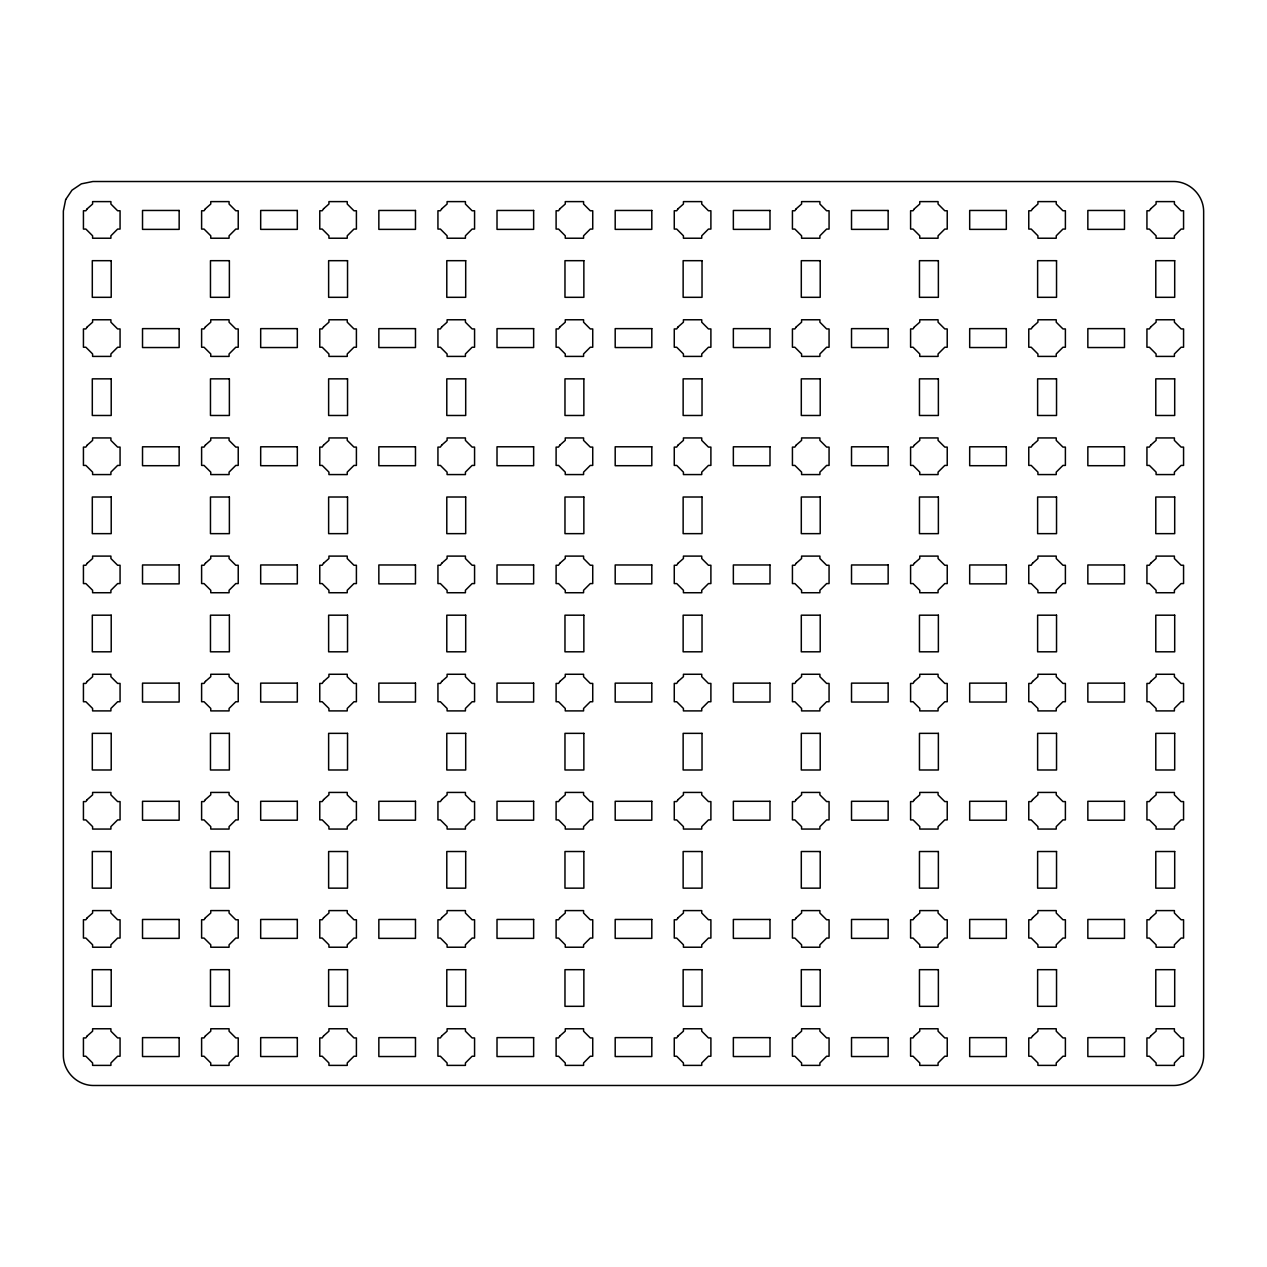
<?xml version="1.0" encoding="UTF-8"?>
<svg xmlns="http://www.w3.org/2000/svg" width="1267" height="1267" viewBox="0 0 1267 1267"><rect width="100%" height="100%" fill="white"/><g stroke="black" fill="none" stroke-linecap="round" stroke-linejoin="round"><path stroke-width="1.5" d="M65.678 199.553L63.35 211.051L63.35 1055.949C63.667 1071.834 77.002 1085.17 92.887 1085.486L1174.113 1085.486C1189.998 1085.17 1203.333 1071.834 1203.65 1055.949L1203.65 211.051C1203.333 195.166 1189.998 181.83 1174.113 181.514L92.887 181.514L81.389 183.842L71.997 190.177L65.678 199.553M87.233 208.77L85.887 210.765L83.432 210.765L83.432 229.074L85.887 229.074L92.602 235.789L92.602 238.228L110.91 238.228L110.91 235.789L117.625 229.074L120.064 229.074L120.064 210.765L117.625 210.765L110.91 204.05L110.91 201.611L92.602 201.611L92.602 204.05L87.233 208.77M87.233 326.934L85.887 328.929L83.432 328.929L83.432 347.237L85.887 347.237L92.602 353.952L92.602 356.407L110.91 356.407L110.91 353.952L117.625 347.237L120.064 347.237L120.064 328.929L117.625 328.929L110.91 322.214L110.91 319.775L92.602 319.775L92.602 322.214L87.233 326.934M205.397 208.77L204.05 210.765L201.611 210.765L201.611 229.074L204.05 229.074L210.765 235.789L210.765 238.228L229.074 238.228L229.074 235.789L235.789 229.074L238.228 229.074L238.228 210.765L235.789 210.765L229.074 204.05L229.074 201.611L210.765 201.611L210.765 204.05L205.397 208.77M87.233 445.097L85.887 447.093L83.432 447.093L83.432 465.417L85.887 465.417L92.602 472.116L92.602 474.571L110.91 474.571L110.91 472.116L117.625 465.417L120.064 465.417L120.064 447.093L117.625 447.093L110.91 440.393L110.91 437.939L92.602 437.939L92.602 440.393L87.233 445.097M205.397 326.934L204.05 328.929L201.611 328.929L201.611 347.237L204.05 347.237L210.765 353.952L210.765 356.407L229.074 356.407L229.074 353.952L235.789 347.237L238.228 347.237L238.228 328.929L235.789 328.929L229.074 322.214L229.074 319.775L210.765 319.775L210.765 322.214L205.397 326.934M323.56 208.77L322.214 210.765L319.775 210.765L319.775 229.074L322.214 229.074L328.929 235.789L328.929 238.228L347.237 238.228L347.237 235.789L353.952 229.074L356.407 229.074L356.407 210.765L353.952 210.765L347.237 204.05L347.237 201.611L328.929 201.611L328.929 204.05L323.56 208.77M87.233 563.261L85.887 565.256L83.432 565.256L83.432 583.58L85.887 583.58L92.602 590.279L92.602 592.734L110.91 592.734L110.91 590.279L117.625 583.58L120.064 583.58L120.064 565.256L117.625 565.256L110.91 558.557L110.91 556.102L92.602 556.102L92.602 558.557L87.233 563.261M205.397 445.097L204.05 447.093L201.611 447.093L201.611 465.417L204.05 465.417L210.765 472.116L210.765 474.571L229.074 474.571L229.074 472.116L235.789 465.417L238.228 465.417L238.228 447.093L235.789 447.093L229.074 440.393L229.074 437.939L210.765 437.939L210.765 440.393L205.397 445.097M323.56 326.934L322.214 328.929L319.775 328.929L319.775 347.237L322.214 347.237L328.929 353.952L328.929 356.407L347.237 356.407L347.237 353.952L353.952 347.237L356.407 347.237L356.407 328.929L353.952 328.929L347.237 322.214L347.237 319.775L328.929 319.775L328.929 322.214L323.56 326.934M87.233 681.424L85.887 683.42L83.432 683.42L83.432 701.744L85.887 701.744L92.602 708.443L92.602 710.898L110.91 710.898L110.91 708.443L117.625 701.744L120.064 701.744L120.064 683.42L117.625 683.42L110.91 676.721L110.91 674.266L92.602 674.266L92.602 676.721L87.233 681.424M441.724 208.77L440.393 210.765L437.939 210.765L437.939 229.074L440.393 229.074L447.093 235.789L447.093 238.228L465.417 238.228L465.417 235.789L472.116 229.074L474.571 229.074L474.571 210.765L472.116 210.765L465.417 204.05L465.417 201.611L447.093 201.611L447.093 204.05L441.724 208.77M205.397 563.261L204.05 565.256L201.611 565.256L201.611 583.58L204.05 583.58L210.765 590.279L210.765 592.734L229.074 592.734L229.074 590.279L235.789 583.58L238.228 583.58L238.228 565.256L235.789 565.256L229.074 558.557L229.074 556.102L210.765 556.102L210.765 558.557L205.397 563.261M323.56 445.097L322.214 447.093L319.775 447.093L319.775 465.417L322.214 465.417L328.929 472.116L328.929 474.571L347.237 474.571L347.237 472.116L353.952 465.417L356.407 465.417L356.407 447.093L353.952 447.093L347.237 440.393L347.237 437.939L328.929 437.939L328.929 440.393L323.56 445.097M87.233 799.604L85.887 801.583L83.432 801.583L83.432 819.907L85.887 819.907L92.602 826.607L92.602 829.061L110.91 829.061L110.91 826.607L117.625 819.907L120.064 819.907L120.064 801.583L117.625 801.583L110.91 794.884L110.91 792.429L92.602 792.429L92.602 794.884L87.233 799.604M441.724 326.934L440.393 328.929L437.939 328.929L437.939 347.237L440.393 347.237L447.093 353.952L447.093 356.407L465.417 356.407L465.417 353.952L472.116 347.237L474.571 347.237L474.571 328.929L472.116 328.929L465.417 322.214L465.417 319.775L447.093 319.775L447.093 322.214L441.724 326.934M205.397 681.424L204.05 683.42L201.611 683.42L201.611 701.744L204.05 701.744L210.765 708.443L210.765 710.898L229.074 710.898L229.074 708.443L235.789 701.744L238.228 701.744L238.228 683.42L235.789 683.42L229.074 676.721L229.074 674.266L210.765 674.266L210.765 676.721L205.397 681.424M559.887 208.77L558.557 210.765L556.102 210.765L556.102 229.074L558.557 229.074L565.256 235.789L565.256 238.228L583.58 238.228L583.58 235.789L590.279 229.074L592.734 229.074L592.734 210.765L590.279 210.765L583.58 204.05L583.58 201.611L565.256 201.611L565.256 204.05L559.887 208.77M323.56 563.261L322.214 565.256L319.775 565.256L319.775 583.58L322.214 583.58L328.929 590.279L328.929 592.734L347.237 592.734L347.237 590.279L353.952 583.58L356.407 583.58L356.407 565.256L353.952 565.256L347.237 558.557L347.237 556.102L328.929 556.102L328.929 558.557L323.56 563.261M87.233 917.767L85.887 919.763L83.432 919.763L83.432 938.071L85.887 938.071L92.602 944.786L92.602 947.225L110.91 947.225L110.91 944.786L117.625 938.071L120.064 938.071L120.064 919.763L117.625 919.763L110.91 913.048L110.91 910.593L92.602 910.593L92.602 913.048L87.233 917.767M441.724 445.097L440.393 447.093L437.939 447.093L437.939 465.417L440.393 465.417L447.093 472.116L447.093 474.571L465.417 474.571L465.417 472.116L472.116 465.417L474.571 465.417L474.571 447.093L472.116 447.093L465.417 440.393L465.417 437.939L447.093 437.939L447.093 440.393L441.724 445.097M205.397 799.604L204.05 801.583L201.611 801.583L201.611 819.907L204.05 819.907L210.765 826.607L210.765 829.061L229.074 829.061L229.074 826.607L235.789 819.907L238.228 819.907L238.228 801.583L235.789 801.583L229.074 794.884L229.074 792.429L210.765 792.429L210.765 794.884L205.397 799.604M559.887 326.934L558.557 328.929L556.102 328.929L556.102 347.237L558.557 347.237L565.256 353.952L565.256 356.407L583.58 356.407L583.58 353.952L590.279 347.237L592.734 347.237L592.734 328.929L590.279 328.929L583.58 322.214L583.58 319.775L565.256 319.775L565.256 322.214L559.887 326.934M323.56 681.424L322.214 683.42L319.775 683.42L319.775 701.744L322.214 701.744L328.929 708.443L328.929 710.898L347.237 710.898L347.237 708.443L353.952 701.744L356.407 701.744L356.407 683.42L353.952 683.42L347.237 676.721L347.237 674.266L328.929 674.266L328.929 676.721L323.56 681.424M87.233 1035.931L85.887 1037.926L83.432 1037.926L83.432 1056.235L85.887 1056.235L92.602 1062.95L92.602 1065.389L110.91 1065.389L110.91 1062.95L117.625 1056.235L120.064 1056.235L120.064 1037.926L117.625 1037.926L110.91 1031.211L110.91 1028.772L92.602 1028.772L92.602 1031.211L87.233 1035.931M678.051 208.77L676.721 210.765L674.266 210.765L674.266 229.074L676.721 229.074L683.42 235.789L683.42 238.228L701.744 238.228L701.744 235.789L708.443 229.074L710.898 229.074L710.898 210.765L708.443 210.765L701.744 204.05L701.744 201.611L683.42 201.611L683.42 204.05L678.051 208.77M441.724 563.261L440.393 565.256L437.939 565.256L437.939 583.58L440.393 583.58L447.093 590.279L447.093 592.734L465.417 592.734L465.417 590.279L472.116 583.58L474.571 583.58L474.571 565.256L472.116 565.256L465.417 558.557L465.417 556.102L447.093 556.102L447.093 558.557L441.724 563.261M205.397 917.767L204.05 919.763L201.611 919.763L201.611 938.071L204.05 938.071L210.765 944.786L210.765 947.225L229.074 947.225L229.074 944.786L235.789 938.071L238.228 938.071L238.228 919.763L235.789 919.763L229.074 913.048L229.074 910.593L210.765 910.593L210.765 913.048L205.397 917.767M559.887 445.097L558.557 447.093L556.102 447.093L556.102 465.417L558.557 465.417L565.256 472.116L565.256 474.571L583.58 474.571L583.58 472.116L590.279 465.417L592.734 465.417L592.734 447.093L590.279 447.093L583.58 440.393L583.58 437.939L565.256 437.939L565.256 440.393L559.887 445.097M323.56 799.604L322.214 801.583L319.775 801.583L319.775 819.907L322.214 819.907L328.929 826.607L328.929 829.061L347.237 829.061L347.237 826.607L353.952 819.907L356.407 819.907L356.407 801.583L353.952 801.583L347.237 794.884L347.237 792.429L328.929 792.429L328.929 794.884L323.56 799.604M678.051 326.934L676.721 328.929L674.266 328.929L674.266 347.237L676.721 347.237L683.42 353.952L683.42 356.407L701.744 356.407L701.744 353.952L708.443 347.237L710.898 347.237L710.898 328.929L708.443 328.929L701.744 322.214L701.744 319.775L683.42 319.775L683.42 322.214L678.051 326.934M441.724 681.424L440.393 683.42L437.939 683.42L437.939 701.744L440.393 701.744L447.093 708.443L447.093 710.898L465.417 710.898L465.417 708.443L472.116 701.744L474.571 701.744L474.571 683.42L472.116 683.42L465.417 676.721L465.417 674.266L447.093 674.266L447.093 676.721L441.724 681.424M205.397 1035.931L204.05 1037.926L201.611 1037.926L201.611 1056.235L204.05 1056.235L210.765 1062.95L210.765 1065.389L229.074 1065.389L229.074 1062.95L235.789 1056.235L238.228 1056.235L238.228 1037.926L235.789 1037.926L229.074 1031.211L229.074 1028.772L210.765 1028.772L210.765 1031.211L205.397 1035.931M796.214 208.77L794.884 210.765L792.429 210.765L792.429 229.074L794.884 229.074L801.583 235.789L801.583 238.228L819.907 238.228L819.907 235.789L826.607 229.074L829.061 229.074L829.061 210.765L826.607 210.765L819.907 204.05L819.907 201.611L801.583 201.611L801.583 204.05L796.214 208.77M559.887 563.261L558.557 565.256L556.102 565.256L556.102 583.58L558.557 583.58L565.256 590.279L565.256 592.734L583.58 592.734L583.58 590.279L590.279 583.58L592.734 583.58L592.734 565.256L590.279 565.256L583.58 558.557L583.58 556.102L565.256 556.102L565.256 558.557L559.887 563.261M323.56 917.767L322.214 919.763L319.775 919.763L319.775 938.071L322.214 938.071L328.929 944.786L328.929 947.225L347.237 947.225L347.237 944.786L353.952 938.071L356.407 938.071L356.407 919.763L353.952 919.763L347.237 913.048L347.237 910.593L328.929 910.593L328.929 913.048L323.56 917.767M678.051 445.097L676.721 447.093L674.266 447.093L674.266 465.417L676.721 465.417L683.42 472.116L683.42 474.571L701.744 474.571L701.744 472.116L708.443 465.417L710.898 465.417L710.898 447.093L708.443 447.093L701.744 440.393L701.744 437.939L683.42 437.939L683.42 440.393L678.051 445.097M441.724 799.604L440.393 801.583L437.939 801.583L437.939 819.907L440.393 819.907L447.093 826.607L447.093 829.061L465.417 829.061L465.417 826.607L472.116 819.907L474.571 819.907L474.571 801.583L472.116 801.583L465.417 794.884L465.417 792.429L447.093 792.429L447.093 794.884L441.724 799.604M796.214 326.934L794.884 328.929L792.429 328.929L792.429 347.237L794.884 347.237L801.583 353.952L801.583 356.407L819.907 356.407L819.907 353.952L826.607 347.237L829.061 347.237L829.061 328.929L826.607 328.929L819.907 322.214L819.907 319.775L801.583 319.775L801.583 322.214L796.214 326.934M559.887 681.424L558.557 683.42L556.102 683.42L556.102 701.744L558.557 701.744L565.256 708.443L565.256 710.898L583.58 710.898L583.58 708.443L590.279 701.744L592.734 701.744L592.734 683.42L590.279 683.42L583.58 676.721L583.58 674.266L565.256 674.266L565.256 676.721L559.887 681.424M323.56 1035.931L322.214 1037.926L319.775 1037.926L319.775 1056.235L322.214 1056.235L328.929 1062.95L328.929 1065.389L347.237 1065.389L347.237 1062.95L353.952 1056.235L356.407 1056.235L356.407 1037.926L353.952 1037.926L347.237 1031.211L347.237 1028.772L328.929 1028.772L328.929 1031.211L323.56 1035.931M914.378 208.77L913.048 210.765L910.593 210.765L910.593 229.074L913.048 229.074L919.763 235.789L919.763 238.228L938.071 238.228L938.071 235.789L944.786 229.074L947.225 229.074L947.225 210.765L944.786 210.765L938.071 204.05L938.071 201.611L919.763 201.611L919.763 204.05L914.378 208.77M678.051 563.261L676.721 565.256L674.266 565.256L674.266 583.58L676.721 583.58L683.42 590.279L683.42 592.734L701.744 592.734L701.744 590.279L708.443 583.58L710.898 583.58L710.898 565.256L708.443 565.256L701.744 558.557L701.744 556.102L683.42 556.102L683.42 558.557L678.051 563.261M441.724 917.767L440.393 919.763L437.939 919.763L437.939 938.071L440.393 938.071L447.093 944.786L447.093 947.225L465.417 947.225L465.417 944.786L472.116 938.071L474.571 938.071L474.571 919.763L472.116 919.763L465.417 913.048L465.417 910.593L447.093 910.593L447.093 913.048L441.724 917.767M796.214 445.097L794.884 447.093L792.429 447.093L792.429 465.417L794.884 465.417L801.583 472.116L801.583 474.571L819.907 474.571L819.907 472.116L826.607 465.417L829.061 465.417L829.061 447.093L826.607 447.093L819.907 440.393L819.907 437.939L801.583 437.939L801.583 440.393L796.214 445.097M559.887 799.604L558.557 801.583L556.102 801.583L556.102 819.907L558.557 819.907L565.256 826.607L565.256 829.061L583.58 829.061L583.58 826.607L590.279 819.907L592.734 819.907L592.734 801.583L590.279 801.583L583.58 794.884L583.58 792.429L565.256 792.429L565.256 794.884L559.887 799.604M914.378 326.934L913.048 328.929L910.593 328.929L910.593 347.237L913.048 347.237L919.763 353.952L919.763 356.407L938.071 356.407L938.071 353.952L944.786 347.237L947.225 347.237L947.225 328.929L944.786 328.929L938.071 322.214L938.071 319.775L919.763 319.775L919.763 322.214L914.378 326.934M678.051 681.424L676.721 683.42L674.266 683.42L674.266 701.744L676.721 701.744L683.42 708.443L683.42 710.898L701.744 710.898L701.744 708.443L708.443 701.744L710.898 701.744L710.898 683.42L708.443 683.42L701.744 676.721L701.744 674.266L683.42 674.266L683.42 676.721L678.051 681.424M441.724 1035.931L440.393 1037.926L437.939 1037.926L437.939 1056.235L440.393 1056.235L447.093 1062.95L447.093 1065.389L465.417 1065.389L465.417 1062.95L472.116 1056.235L474.571 1056.235L474.571 1037.926L472.116 1037.926L465.417 1031.211L465.417 1028.772L447.093 1028.772L447.093 1031.211L441.724 1035.931M1032.557 208.77L1031.211 210.765L1028.772 210.765L1028.772 229.074L1031.211 229.074L1037.926 235.789L1037.926 238.228L1056.235 238.228L1056.235 235.789L1062.95 229.074L1065.389 229.074L1065.389 210.765L1062.95 210.765L1056.235 204.05L1056.235 201.611L1037.926 201.611L1037.926 204.05L1032.557 208.77M796.214 563.261L794.884 565.256L792.429 565.256L792.429 583.58L794.884 583.58L801.583 590.279L801.583 592.734L819.907 592.734L819.907 590.279L826.607 583.58L829.061 583.58L829.061 565.256L826.607 565.256L819.907 558.557L819.907 556.102L801.583 556.102L801.583 558.557L796.214 563.261M559.887 917.767L558.557 919.763L556.102 919.763L556.102 938.071L558.557 938.071L565.256 944.786L565.256 947.225L583.58 947.225L583.58 944.786L590.279 938.071L592.734 938.071L592.734 919.763L590.279 919.763L583.58 913.048L583.58 910.593L565.256 910.593L565.256 913.048L559.887 917.767M914.378 445.097L913.048 447.093L910.593 447.093L910.593 465.417L913.048 465.417L919.763 472.116L919.763 474.571L938.071 474.571L938.071 472.116L944.786 465.417L947.225 465.417L947.225 447.093L944.786 447.093L938.071 440.393L938.071 437.939L919.763 437.939L919.763 440.393L914.378 445.097M678.051 799.604L676.721 801.583L674.266 801.583L674.266 819.907L676.721 819.907L683.42 826.607L683.42 829.061L701.744 829.061L701.744 826.607L708.443 819.907L710.898 819.907L710.898 801.583L708.443 801.583L701.744 794.884L701.744 792.429L683.42 792.429L683.42 794.884L678.051 799.604M1032.557 326.934L1031.211 328.929L1028.772 328.929L1028.772 347.237L1031.211 347.237L1037.926 353.952L1037.926 356.407L1056.235 356.407L1056.235 353.952L1062.95 347.237L1065.389 347.237L1065.389 328.929L1062.95 328.929L1056.235 322.214L1056.235 319.775L1037.926 319.775L1037.926 322.214L1032.557 326.934M796.214 681.424L794.884 683.42L792.429 683.42L792.429 701.744L794.884 701.744L801.583 708.443L801.583 710.898L819.907 710.898L819.907 708.443L826.607 701.744L829.061 701.744L829.061 683.42L826.607 683.42L819.907 676.721L819.907 674.266L801.583 674.266L801.583 676.721L796.214 681.424M559.887 1035.931L558.557 1037.926L556.102 1037.926L556.102 1056.235L558.557 1056.235L565.256 1062.95L565.256 1065.389L583.58 1065.389L583.58 1062.95L590.279 1056.235L592.734 1056.235L592.734 1037.926L590.279 1037.926L583.58 1031.211L583.58 1028.772L565.256 1028.772L565.256 1031.211L559.887 1035.931M1150.721 208.77L1149.375 210.765L1146.936 210.765L1146.936 229.074L1149.375 229.074L1156.09 235.789L1156.09 238.228L1174.398 238.228L1174.398 235.789L1181.113 229.074L1183.568 229.074L1183.568 210.765L1181.113 210.765L1174.398 204.05L1174.398 201.611L1156.09 201.611L1156.09 204.05L1150.721 208.77M914.378 563.261L913.048 565.256L910.593 565.256L910.593 583.58L913.048 583.58L919.763 590.279L919.763 592.734L938.071 592.734L938.071 590.279L944.786 583.58L947.225 583.58L947.225 565.256L944.786 565.256L938.071 558.557L938.071 556.102L919.763 556.102L919.763 558.557L914.378 563.261M678.051 917.767L676.721 919.763L674.266 919.763L674.266 938.071L676.721 938.071L683.42 944.786L683.42 947.225L701.744 947.225L701.744 944.786L708.443 938.071L710.898 938.071L710.898 919.763L708.443 919.763L701.744 913.048L701.744 910.593L683.42 910.593L683.42 913.048L678.051 917.767M1032.557 445.097L1031.211 447.093L1028.772 447.093L1028.772 465.417L1031.211 465.417L1037.926 472.116L1037.926 474.571L1056.235 474.571L1056.235 472.116L1062.95 465.417L1065.389 465.417L1065.389 447.093L1062.95 447.093L1056.235 440.393L1056.235 437.939L1037.926 437.939L1037.926 440.393L1032.557 445.097M796.214 799.604L794.884 801.583L792.429 801.583L792.429 819.907L794.884 819.907L801.583 826.607L801.583 829.061L819.907 829.061L819.907 826.607L826.607 819.907L829.061 819.907L829.061 801.583L826.607 801.583L819.907 794.884L819.907 792.429L801.583 792.429L801.583 794.884L796.214 799.604M1150.721 326.934L1149.375 328.929L1146.936 328.929L1146.936 347.237L1149.375 347.237L1156.09 353.952L1156.09 356.407L1174.398 356.407L1174.398 353.952L1181.113 347.237L1183.568 347.237L1183.568 328.929L1181.113 328.929L1174.398 322.214L1174.398 319.775L1156.09 319.775L1156.09 322.214L1150.721 326.934M914.378 681.424L913.048 683.42L910.593 683.42L910.593 701.744L913.048 701.744L919.763 708.443L919.763 710.898L938.071 710.898L938.071 708.443L944.786 701.744L947.225 701.744L947.225 683.42L944.786 683.42L938.071 676.721L938.071 674.266L919.763 674.266L919.763 676.721L914.378 681.424M678.051 1035.931L676.721 1037.926L674.266 1037.926L674.266 1056.235L676.721 1056.235L683.42 1062.95L683.42 1065.389L701.744 1065.389L701.744 1062.95L708.443 1056.235L710.898 1056.235L710.898 1037.926L708.443 1037.926L701.744 1031.211L701.744 1028.772L683.42 1028.772L683.42 1031.211L678.051 1035.931M1032.557 563.261L1031.211 565.256L1028.772 565.256L1028.772 583.58L1031.211 583.58L1037.926 590.279L1037.926 592.734L1056.235 592.734L1056.235 590.279L1062.95 583.58L1065.389 583.58L1065.389 565.256L1062.95 565.256L1056.235 558.557L1056.235 556.102L1037.926 556.102L1037.926 558.557L1032.557 563.261M796.214 917.767L794.884 919.763L792.429 919.763L792.429 938.071L794.884 938.071L801.583 944.786L801.583 947.225L819.907 947.225L819.907 944.786L826.607 938.071L829.061 938.071L829.061 919.763L826.607 919.763L819.907 913.048L819.907 910.593L801.583 910.593L801.583 913.048L796.214 917.767M1150.721 445.097L1149.375 447.093L1146.936 447.093L1146.936 465.417L1149.375 465.417L1156.09 472.116L1156.09 474.571L1174.398 474.571L1174.398 472.116L1181.113 465.417L1183.568 465.417L1183.568 447.093L1181.113 447.093L1174.398 440.393L1174.398 437.939L1156.09 437.939L1156.09 440.393L1150.721 445.097M914.378 799.604L913.048 801.583L910.593 801.583L910.593 819.907L913.048 819.907L919.763 826.607L919.763 829.061L938.071 829.061L938.071 826.607L944.786 819.907L947.225 819.907L947.225 801.583L944.786 801.583L938.071 794.884L938.071 792.429L919.763 792.429L919.763 794.884L914.378 799.604M1032.557 681.424L1031.211 683.42L1028.772 683.42L1028.772 701.744L1031.211 701.744L1037.926 708.443L1037.926 710.898L1056.235 710.898L1056.235 708.443L1062.95 701.744L1065.389 701.744L1065.389 683.42L1062.95 683.42L1056.235 676.721L1056.235 674.266L1037.926 674.266L1037.926 676.721L1032.557 681.424M796.214 1035.931L794.884 1037.926L792.429 1037.926L792.429 1056.235L794.884 1056.235L801.583 1062.95L801.583 1065.389L819.907 1065.389L819.907 1062.95L826.607 1056.235L829.061 1056.235L829.061 1037.926L826.607 1037.926L819.907 1031.211L819.907 1028.772L801.583 1028.772L801.583 1031.211L796.214 1035.931M1150.721 563.261L1149.375 565.256L1146.936 565.256L1146.936 583.58L1149.375 583.58L1156.09 590.279L1156.09 592.734L1174.398 592.734L1174.398 590.279L1181.113 583.58L1183.568 583.58L1183.568 565.256L1181.113 565.256L1174.398 558.557L1174.398 556.102L1156.09 556.102L1156.09 558.557L1150.721 563.261M914.378 917.767L913.048 919.763L910.593 919.763L910.593 938.071L913.048 938.071L919.763 944.786L919.763 947.225L938.071 947.225L938.071 944.786L944.786 938.071L947.225 938.071L947.225 919.763L944.786 919.763L938.071 913.048L938.071 910.593L919.763 910.593L919.763 913.048L914.378 917.767M1032.557 799.604L1031.211 801.583L1028.772 801.583L1028.772 819.907L1031.211 819.907L1037.926 826.607L1037.926 829.061L1056.235 829.061L1056.235 826.607L1062.95 819.907L1065.389 819.907L1065.389 801.583L1062.95 801.583L1056.235 794.884L1056.235 792.429L1037.926 792.429L1037.926 794.884L1032.557 799.604M1150.721 681.424L1149.375 683.42L1146.936 683.42L1146.936 701.744L1149.375 701.744L1156.09 708.443L1156.09 710.898L1174.398 710.898L1174.398 708.443L1181.113 701.744L1183.568 701.744L1183.568 683.42L1181.113 683.42L1174.398 676.721L1174.398 674.266L1156.09 674.266L1156.09 676.721L1150.721 681.424M914.378 1035.931L913.048 1037.926L910.593 1037.926L910.593 1056.235L913.048 1056.235L919.763 1062.95L919.763 1065.389L938.071 1065.389L938.071 1062.95L944.786 1056.235L947.225 1056.235L947.225 1037.926L944.786 1037.926L938.071 1031.211L938.071 1028.772L919.763 1028.772L919.763 1031.211L914.378 1035.931M1032.557 917.767L1031.211 919.763L1028.772 919.763L1028.772 938.071L1031.211 938.071L1037.926 944.786L1037.926 947.225L1056.235 947.225L1056.235 944.786L1062.95 938.071L1065.389 938.071L1065.389 919.763L1062.95 919.763L1056.235 913.048L1056.235 910.593L1037.926 910.593L1037.926 913.048L1032.557 917.767M1150.721 799.604L1149.375 801.583L1146.936 801.583L1146.936 819.907L1149.375 819.907L1156.09 826.607L1156.09 829.061L1174.398 829.061L1174.398 826.607L1181.113 819.907L1183.568 819.907L1183.568 801.583L1181.113 801.583L1174.398 794.884L1174.398 792.429L1156.09 792.429L1156.09 794.884L1150.721 799.604M1032.557 1035.931L1031.211 1037.926L1028.772 1037.926L1028.772 1056.235L1031.211 1056.235L1037.926 1062.95L1037.926 1065.389L1056.235 1065.389L1056.235 1062.95L1062.95 1056.235L1065.389 1056.235L1065.389 1037.926L1062.95 1037.926L1056.235 1031.211L1056.235 1028.772L1037.926 1028.772L1037.926 1031.211L1032.557 1035.931M1150.721 917.767L1149.375 919.763L1146.936 919.763L1146.936 938.071L1149.375 938.071L1156.09 944.786L1156.09 947.225L1174.398 947.225L1174.398 944.786L1181.113 938.071L1183.568 938.071L1183.568 919.763L1181.113 919.763L1174.398 913.048L1174.398 910.593L1156.09 910.593L1156.09 913.048L1150.721 917.767M1150.721 1035.931L1149.375 1037.926L1146.936 1037.926L1146.936 1056.235L1149.375 1056.235L1156.09 1062.95L1156.09 1065.389L1174.398 1065.389L1174.398 1062.95L1181.113 1056.235L1183.568 1056.235L1183.568 1037.926L1181.113 1037.926L1174.398 1031.211L1174.398 1028.772L1156.09 1028.772L1156.09 1031.211L1150.721 1035.931M179.154 210.465L142.522 210.465L142.522 229.375L179.154 229.375L179.154 210.465M297.317 210.465L260.685 210.465L260.685 229.375L297.317 229.375L297.317 210.465M415.481 210.465L378.849 210.465L378.849 229.375L415.481 229.375L415.481 210.465M533.645 210.465L497.012 210.465L497.012 229.375L533.645 229.375L533.645 210.465M651.808 210.465L615.192 210.465L615.192 229.375L651.808 229.375L651.808 210.465M769.988 210.465L733.355 210.465L733.355 229.375L769.988 229.375L769.988 210.465M888.151 210.465L851.519 210.465L851.519 229.375L888.151 229.375L888.151 210.465M1006.315 210.465L969.683 210.465L969.683 229.375L1006.315 229.375L1006.315 210.465M1124.478 210.465L1087.846 210.465L1087.846 229.375L1124.478 229.375L1124.478 210.465M111.211 260.685L92.301 260.685L92.301 297.317L111.211 297.317L111.211 260.685M229.375 260.685L210.465 260.685L210.465 297.317L229.375 297.317L229.375 260.685M347.538 260.685L328.628 260.685L328.628 297.317L347.538 297.317L347.538 260.685M465.702 260.685L446.792 260.685L446.792 297.317L465.702 297.317L465.702 260.685M583.865 260.685L564.971 260.685L564.971 297.317L583.865 297.317L583.865 260.685M702.029 260.685L683.135 260.685L683.135 297.317L702.029 297.317L702.029 260.685M820.208 260.685L801.298 260.685L801.298 297.317L820.208 297.317L820.208 260.685M938.372 260.685L919.462 260.685L919.462 297.317L938.372 297.317L938.372 260.685M1056.535 260.685L1037.625 260.685L1037.625 297.317L1056.535 297.317L1056.535 260.685M1174.699 260.685L1155.789 260.685L1155.789 297.317L1174.699 297.317L1174.699 260.685M179.154 328.628L142.522 328.628L142.522 347.538L179.154 347.538L179.154 328.628M297.317 328.628L260.685 328.628L260.685 347.538L297.317 347.538L297.317 328.628M415.481 328.628L378.849 328.628L378.849 347.538L415.481 347.538L415.481 328.628M533.645 328.628L497.012 328.628L497.012 347.538L533.645 347.538L533.645 328.628M651.808 328.628L615.192 328.628L615.192 347.538L651.808 347.538L651.808 328.628M769.988 328.628L733.355 328.628L733.355 347.538L769.988 347.538L769.988 328.628M888.151 328.628L851.519 328.628L851.519 347.538L888.151 347.538L888.151 328.628M1006.315 328.628L969.683 328.628L969.683 347.538L1006.315 347.538L1006.315 328.628M1124.478 328.628L1087.846 328.628L1087.846 347.538L1124.478 347.538L1124.478 328.628M111.211 378.849L92.301 378.849L92.301 415.481L111.211 415.481L111.211 378.849M229.375 378.849L210.465 378.849L210.465 415.481L229.375 415.481L229.375 378.849M347.538 378.849L328.628 378.849L328.628 415.481L347.538 415.481L347.538 378.849M465.702 378.849L446.792 378.849L446.792 415.481L465.702 415.481L465.702 378.849M583.865 378.849L564.971 378.849L564.971 415.481L583.865 415.481L583.865 378.849M702.029 378.849L683.135 378.849L683.135 415.481L702.029 415.481L702.029 378.849M820.208 378.849L801.298 378.849L801.298 415.481L820.208 415.481L820.208 378.849M938.372 378.849L919.462 378.849L919.462 415.481L938.372 415.481L938.372 378.849M1056.535 378.849L1037.625 378.849L1037.625 415.481L1056.535 415.481L1056.535 378.849M1174.699 378.849L1155.789 378.849L1155.789 415.481L1174.699 415.481L1174.699 378.849M179.154 446.792L142.522 446.792L142.522 465.702L179.154 465.702L179.154 446.792M297.317 446.792L260.685 446.792L260.685 465.702L297.317 465.702L297.317 446.792M415.481 446.792L378.849 446.792L378.849 465.702L415.481 465.702L415.481 446.792M533.645 446.792L497.012 446.792L497.012 465.702L533.645 465.702L533.645 446.792M651.808 446.792L615.192 446.792L615.192 465.702L651.808 465.702L651.808 446.792M769.988 446.792L733.355 446.792L733.355 465.702L769.988 465.702L769.988 446.792M888.151 446.792L851.519 446.792L851.519 465.702L888.151 465.702L888.151 446.792M1006.315 446.792L969.683 446.792L969.683 465.702L1006.315 465.702L1006.315 446.792M1124.478 446.792L1087.846 446.792L1087.846 465.702L1124.478 465.702L1124.478 446.792M111.211 497.012L92.301 497.012L92.301 533.645L111.211 533.645L111.211 497.012M229.375 497.012L210.465 497.012L210.465 533.645L229.375 533.645L229.375 497.012M347.538 497.012L328.628 497.012L328.628 533.645L347.538 533.645L347.538 497.012M465.702 497.012L446.792 497.012L446.792 533.645L465.702 533.645L465.702 497.012M583.865 497.012L564.971 497.012L564.971 533.645L583.865 533.645L583.865 497.012M702.029 497.012L683.135 497.012L683.135 533.645L702.029 533.645L702.029 497.012M820.208 497.012L801.298 497.012L801.298 533.645L820.208 533.645L820.208 497.012M938.372 497.012L919.462 497.012L919.462 533.645L938.372 533.645L938.372 497.012M1056.535 497.012L1037.625 497.012L1037.625 533.645L1056.535 533.645L1056.535 497.012M1174.699 497.012L1155.789 497.012L1155.789 533.645L1174.699 533.645L1174.699 497.012M179.154 564.971L142.522 564.971L142.522 583.865L179.154 583.865L179.154 564.971M297.317 564.971L260.685 564.971L260.685 583.865L297.317 583.865L297.317 564.971M415.481 564.971L378.849 564.971L378.849 583.865L415.481 583.865L415.481 564.971M533.645 564.971L497.012 564.971L497.012 583.865L533.645 583.865L533.645 564.971M651.808 564.971L615.192 564.971L615.192 583.865L651.808 583.865L651.808 564.971M769.988 564.971L733.355 564.971L733.355 583.865L769.988 583.865L769.988 564.971M888.151 564.971L851.519 564.971L851.519 583.865L888.151 583.865L888.151 564.971M1006.315 564.971L969.683 564.971L969.683 583.865L1006.315 583.865L1006.315 564.971M1124.478 564.971L1087.846 564.971L1087.846 583.865L1124.478 583.865L1124.478 564.971M111.211 615.192L92.301 615.192L92.301 651.808L111.211 651.808L111.211 615.192M229.375 615.192L210.465 615.192L210.465 651.808L229.375 651.808L229.375 615.192M347.538 615.192L328.628 615.192L328.628 651.808L347.538 651.808L347.538 615.192M465.702 615.192L446.792 615.192L446.792 651.808L465.702 651.808L465.702 615.192M583.865 615.192L564.971 615.192L564.971 651.808L583.865 651.808L583.865 615.192M702.029 615.192L683.135 615.192L683.135 651.808L702.029 651.808L702.029 615.192M820.208 615.192L801.298 615.192L801.298 651.808L820.208 651.808L820.208 615.192M938.372 615.192L919.462 615.192L919.462 651.808L938.372 651.808L938.372 615.192M1056.535 615.192L1037.625 615.192L1037.625 651.808L1056.535 651.808L1056.535 615.192M1174.699 615.192L1155.789 615.192L1155.789 651.808L1174.699 651.808L1174.699 615.192M179.154 683.135L142.522 683.135L142.522 702.029L179.154 702.029L179.154 683.135M297.317 683.135L260.685 683.135L260.685 702.029L297.317 702.029L297.317 683.135M415.481 683.135L378.849 683.135L378.849 702.029L415.481 702.029L415.481 683.135M533.645 683.135L497.012 683.135L497.012 702.029L533.645 702.029L533.645 683.135M651.808 683.135L615.192 683.135L615.192 702.029L651.808 702.029L651.808 683.135M769.988 683.135L733.355 683.135L733.355 702.029L769.988 702.029L769.988 683.135M888.151 683.135L851.519 683.135L851.519 702.029L888.151 702.029L888.151 683.135M1006.315 683.135L969.683 683.135L969.683 702.029L1006.315 702.029L1006.315 683.135M1124.478 683.135L1087.846 683.135L1087.846 702.029L1124.478 702.029L1124.478 683.135M111.211 733.355L92.301 733.355L92.301 769.988L111.211 769.988L111.211 733.355M229.375 733.355L210.465 733.355L210.465 769.988L229.375 769.988L229.375 733.355M347.538 733.355L328.628 733.355L328.628 769.988L347.538 769.988L347.538 733.355M465.702 733.355L446.792 733.355L446.792 769.988L465.702 769.988L465.702 733.355M583.865 733.355L564.971 733.355L564.971 769.988L583.865 769.988L583.865 733.355M702.029 733.355L683.135 733.355L683.135 769.988L702.029 769.988L702.029 733.355M820.208 733.355L801.298 733.355L801.298 769.988L820.208 769.988L820.208 733.355M938.372 733.355L919.462 733.355L919.462 769.988L938.372 769.988L938.372 733.355M1056.535 733.355L1037.625 733.355L1037.625 769.988L1056.535 769.988L1056.535 733.355M1174.699 733.355L1155.789 733.355L1155.789 769.988L1174.699 769.988L1174.699 733.355M179.154 801.298L142.522 801.298L142.522 820.208L179.154 820.208L179.154 801.298M297.317 801.298L260.685 801.298L260.685 820.208L297.317 820.208L297.317 801.298M415.481 801.298L378.849 801.298L378.849 820.208L415.481 820.208L415.481 801.298M533.645 801.298L497.012 801.298L497.012 820.208L533.645 820.208L533.645 801.298M651.808 801.298L615.192 801.298L615.192 820.208L651.808 820.208L651.808 801.298M769.988 801.298L733.355 801.298L733.355 820.208L769.988 820.208L769.988 801.298M888.151 801.298L851.519 801.298L851.519 820.208L888.151 820.208L888.151 801.298M1006.315 801.298L969.683 801.298L969.683 820.208L1006.315 820.208L1006.315 801.298M1124.478 801.298L1087.846 801.298L1087.846 820.208L1124.478 820.208L1124.478 801.298M111.211 851.519L92.301 851.519L92.301 888.151L111.211 888.151L111.211 851.519M229.375 851.519L210.465 851.519L210.465 888.151L229.375 888.151L229.375 851.519M347.538 851.519L328.628 851.519L328.628 888.151L347.538 888.151L347.538 851.519M465.702 851.519L446.792 851.519L446.792 888.151L465.702 888.151L465.702 851.519M583.865 851.519L564.971 851.519L564.971 888.151L583.865 888.151L583.865 851.519M702.029 851.519L683.135 851.519L683.135 888.151L702.029 888.151L702.029 851.519M820.208 851.519L801.298 851.519L801.298 888.151L820.208 888.151L820.208 851.519M938.372 851.519L919.462 851.519L919.462 888.151L938.372 888.151L938.372 851.519M1056.535 851.519L1037.625 851.519L1037.625 888.151L1056.535 888.151L1056.535 851.519M1174.699 851.519L1155.789 851.519L1155.789 888.151L1174.699 888.151L1174.699 851.519M179.154 919.462L142.522 919.462L142.522 938.372L179.154 938.372L179.154 919.462M297.317 919.462L260.685 919.462L260.685 938.372L297.317 938.372L297.317 919.462M415.481 919.462L378.849 919.462L378.849 938.372L415.481 938.372L415.481 919.462M533.645 919.462L497.012 919.462L497.012 938.372L533.645 938.372L533.645 919.462M651.808 919.462L615.192 919.462L615.192 938.372L651.808 938.372L651.808 919.462M769.988 919.462L733.355 919.462L733.355 938.372L769.988 938.372L769.988 919.462M888.151 919.462L851.519 919.462L851.519 938.372L888.151 938.372L888.151 919.462M1006.315 919.462L969.683 919.462L969.683 938.372L1006.315 938.372L1006.315 919.462M1124.478 919.462L1087.846 919.462L1087.846 938.372L1124.478 938.372L1124.478 919.462M111.211 969.683L92.301 969.683L92.301 1006.315L111.211 1006.315L111.211 969.683M229.375 969.683L210.465 969.683L210.465 1006.315L229.375 1006.315L229.375 969.683M347.538 969.683L328.628 969.683L328.628 1006.315L347.538 1006.315L347.538 969.683M465.702 969.683L446.792 969.683L446.792 1006.315L465.702 1006.315L465.702 969.683M583.865 969.683L564.971 969.683L564.971 1006.315L583.865 1006.315L583.865 969.683M702.029 969.683L683.135 969.683L683.135 1006.315L702.029 1006.315L702.029 969.683M820.208 969.683L801.298 969.683L801.298 1006.315L820.208 1006.315L820.208 969.683M938.372 969.683L919.462 969.683L919.462 1006.315L938.372 1006.315L938.372 969.683M1056.535 969.683L1037.625 969.683L1037.625 1006.315L1056.535 1006.315L1056.535 969.683M1174.699 969.683L1155.789 969.683L1155.789 1006.315L1174.699 1006.315L1174.699 969.683M179.154 1037.625L142.522 1037.625L142.522 1056.535L179.154 1056.535L179.154 1037.625M297.317 1037.625L260.685 1037.625L260.685 1056.535L297.317 1056.535L297.317 1037.625M415.481 1037.625L378.849 1037.625L378.849 1056.535L415.481 1056.535L415.481 1037.625M533.645 1037.625L497.012 1037.625L497.012 1056.535L533.645 1056.535L533.645 1037.625M651.808 1037.625L615.192 1037.625L615.192 1056.535L651.808 1056.535L651.808 1037.625M769.988 1037.625L733.355 1037.625L733.355 1056.535L769.988 1056.535L769.988 1037.625M888.151 1037.625L851.519 1037.625L851.519 1056.535L888.151 1056.535L888.151 1037.625M1006.315 1037.625L969.683 1037.625L969.683 1056.535L1006.315 1056.535L1006.315 1037.625M1124.478 1037.625L1087.846 1037.625L1087.846 1056.535L1124.478 1056.535L1124.478 1037.625"/></g></svg>
